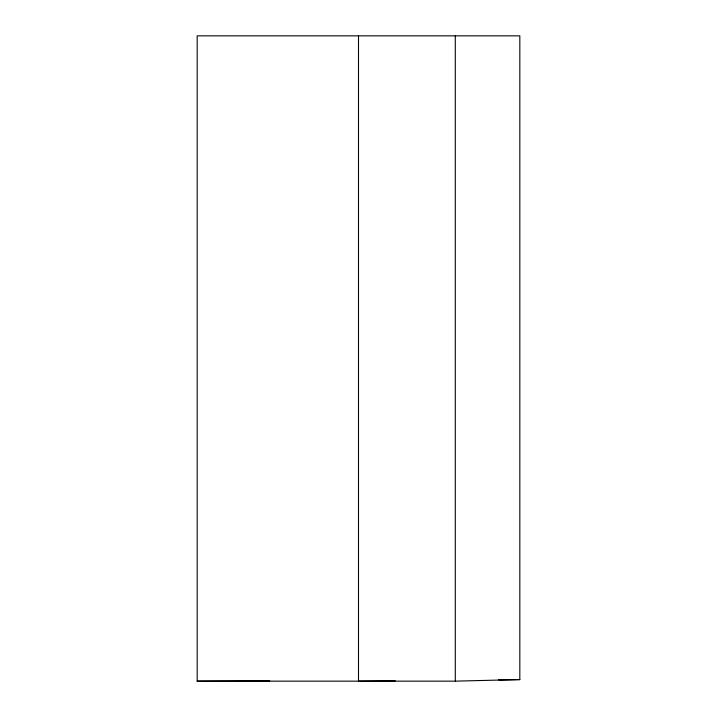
<?xml version="1.0" encoding="UTF-8"?>
<svg xmlns="http://www.w3.org/2000/svg" width="717" height="717" viewBox="0 0 717 717"><rect width="100%" height="100%" fill="white"/><g stroke="black" fill="none" stroke-linecap="round" stroke-linejoin="round"><path stroke-width="1.08" d="M455.295 681.15L519.825 679.555L519.825 35.85L197.175 35.85L197.175 681.15L455.295 681.15L455.295 35.85M395.219 680.792L358.5 681.15L358.5 35.85M498.682 679.77L519.825 679.555L498.611 679.662M197.175 681.15L269.744 680.792"/></g></svg>
